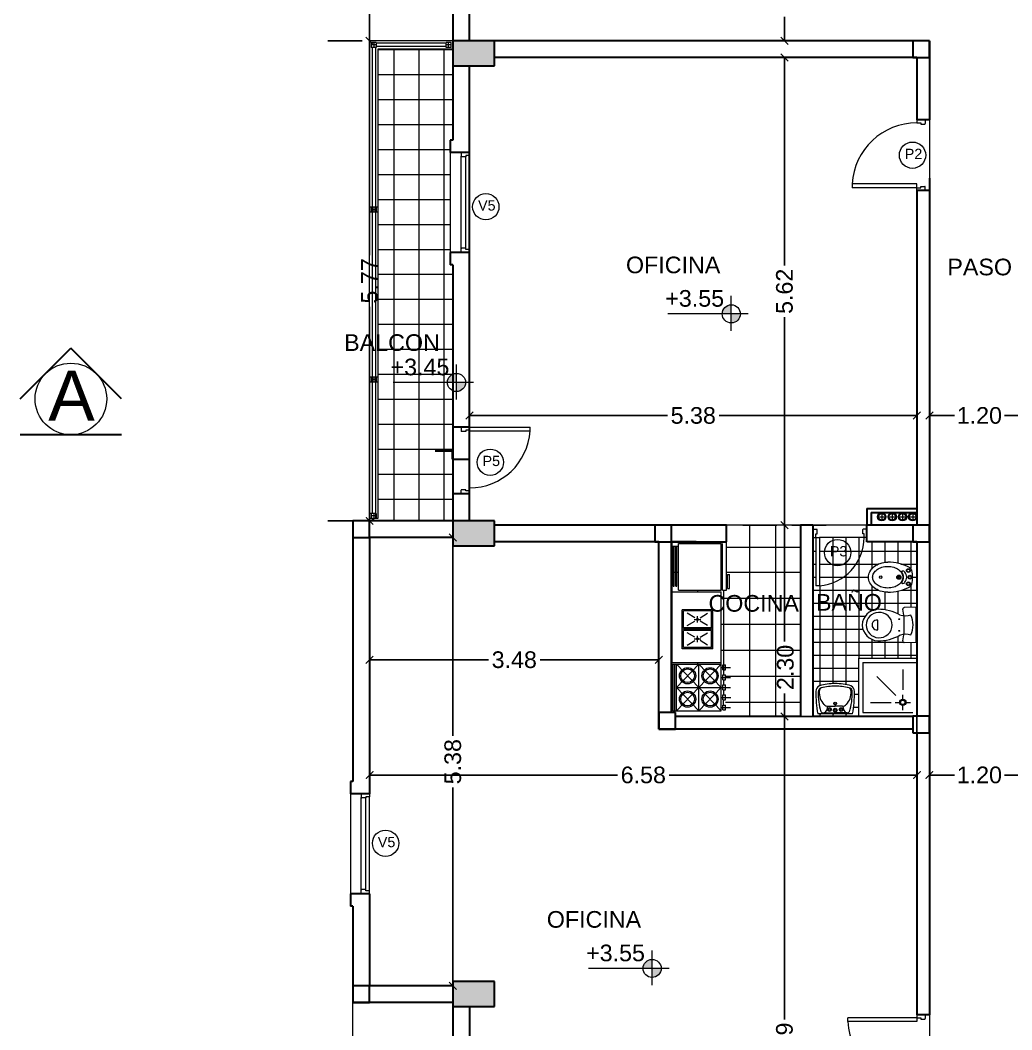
# Model space of a CAD drawing. Header units: millimetres. Extents: x 1578 to 2210, y 899 to 1032.
# Drawn here: x 2084.7 to 2096.61, y 991 to 1003.13 of the extents above; entities that cross this region are included whole.
import ezdxf

# ---------------------------------------------------------------- set-up
doc = ezdxf.new("R2010")
doc.units = ezdxf.units.MM
for name, color, linetype, lineweight in [('CARPINTERIA', 7, 'Continuous', 18), ('COTAS', 7, 'Continuous', 15), ('ESTRUCTURA', 3, 'Continuous', 30), ('MUROS', 1, 'Continuous', 30), ('PISOS', 9, 'Continuous', 9), ('SANITARIOS', 7, 'Continuous', 20), ('TRAMAS', 7, 'Continuous', 15), ('UMBRALES', 7, 'Continuous', 18)]:
    doc.layers.add(name, color=color, linetype=linetype, lineweight=lineweight)
doc.styles.add('STYLE1', font='ARIAL.TTF')
doc.dimstyles.get("Standard").update_dxf_attribs({"dimscale": 0, "dimtxt": 0.2, "dimasz": 0.09, "dimexe": 0.09, "dimexo": 0.5, "dimgap": 0.05, "dimtad": 0, "dimzin": 0, "dimdsep": 46, "dimtxsty": 'STYLE1', "dimblk1": 'ARCHTICK', "dimblk2": 'ARCHTICK', "dimsah": 1, "dimcen": 0, "dimadec": 0, "dimazin": 0, "dimtfac": 1, "dimtofl": 0, "dimtmove": 2, "dimatfit": 3, "dimldrblk": 'ARCHTICK', "dimfxl": 1, "dimtolj": 1, "dimtzin": 0, "dimarcsym": 0})

# ---------------------------------------------------------------- blocks, each defined once
blk = doc.blocks.new('_ARCHTICK')
at = {"color": 0, "linetype": 'ByBlock', "const_width": 0.15}
blk.add_lwpolyline([(-0.5, -0.5), (0.5, 0.5)], dxfattribs=at)
blk = doc.blocks.new('*D362')
at = {"layer": 'COTAS', "color": 0, "lineweight": -2}
for p, q in [((2088.9, 995.017), (2088.9, 993.972)), ((2095.475, 995.017), (2095.475, 993.972)), ((2088.9, 994.062), (2091.877, 994.062)), ((2095.475, 994.062), (2092.498, 994.062))]:
    blk.add_line(p, q, dxfattribs=at)
at = {"layer": 'DEFPOINTS', "color": 0}
for p in [(2088.9, 995.517), (2095.475, 995.517), (2095.475, 994.062)]:
    blk.add_point(p, dxfattribs=at)
at = {"layer": 'COTAS', "color": 0, "lineweight": -2, "xscale": 0.09, "yscale": 0.09, "zscale": 0.09, "rotation": 180}
blk.add_blockref('_ARCHTICK', (2088.9, 994.062), dxfattribs=at)
at = {"layer": 'COTAS', "color": 0, "lineweight": -2, "xscale": 0.09, "yscale": 0.09, "zscale": 0.09}
blk.add_blockref('_ARCHTICK', (2095.475, 994.062), dxfattribs=at)
at = {"layer": 'COTAS', "color": 0, "insert": (2092.188, 994.062), "char_height": 0.2, "attachment_point": 5, "style": 'STYLE1'}
blk.add_mtext('\\A1;6.58', dxfattribs=at)
blk = doc.blocks.new('*D376')
at = {"layer": 'COTAS', "color": 0, "lineweight": -2}
for p, q in [((2088.9, 995.314), (2088.9, 995.536)), ((2092.375, 995.314), (2092.375, 995.536)), ((2088.9, 995.446), (2090.328, 995.446)), ((2092.375, 995.446), (2090.948, 995.446))]:
    blk.add_line(p, q, dxfattribs=at)
at = {"layer": 'DEFPOINTS', "color": 0}
for p in [(2088.9, 995.446), (2088.9, 994.814), (2092.375, 994.814)]:
    blk.add_point(p, dxfattribs=at)
at = {"layer": 'COTAS', "color": 0, "lineweight": -2, "xscale": 0.09, "yscale": 0.09, "zscale": 0.09, "rotation": 180}
blk.add_blockref('_ARCHTICK', (2088.9, 995.446), dxfattribs=at)
at = {"layer": 'COTAS', "color": 0, "lineweight": -2, "xscale": 0.09, "yscale": 0.09, "zscale": 0.09}
blk.add_blockref('_ARCHTICK', (2092.375, 995.446), dxfattribs=at)
at = {"layer": 'COTAS', "color": 0, "insert": (2090.638, 995.446), "char_height": 0.2, "attachment_point": 5, "style": 'STYLE1'}
blk.add_mtext('\\A1;3.48', dxfattribs=at)
blk = doc.blocks.new('*D363')
at = {"layer": 'COTAS', "color": 0, "lineweight": -2}
for p, q in [((2089.4, 996.914), (2089.81, 996.914)), ((2089.9, 996.914), (2089.9, 994.532)), ((2089.9, 991.531), (2089.9, 993.912)), ((2089.4, 991.531), (2089.81, 991.531))]:
    blk.add_line(p, q, dxfattribs=at)
at = {"layer": 'DEFPOINTS', "color": 0}
for p in [(2089.9, 996.914), (2089.9, 996.914), (2089.9, 991.531)]:
    blk.add_point(p, dxfattribs=at)
at = {"layer": 'COTAS', "color": 0, "lineweight": -2, "xscale": 0.09, "yscale": 0.09, "zscale": 0.09}
for p, rotation in [((2089.9, 996.914), 90), ((2089.9, 991.531), 270)]:
    blk.add_blockref('_ARCHTICK', p, dxfattribs=dict(at, rotation=rotation))
at = {"layer": 'COTAS', "color": 0, "insert": (2089.9, 994.222), "char_height": 0.2, "attachment_point": 5, "rotation": 90, "style": 'STYLE1'}
blk.add_mtext('\\A1;5.38', dxfattribs=at)
blk = doc.blocks.new('*D377')
at = {"layer": 'COTAS', "color": 0, "lineweight": -2}
for p, q in [((2093.575, 994.764), (2093.794, 994.764)), ((2093.884, 994.764), (2093.884, 991.126)), ((2093.884, 986.871), (2093.884, 990.508)), ((2093.575, 986.871), (2093.794, 986.871))]:
    blk.add_line(p, q, dxfattribs=at)
at = {"layer": 'DEFPOINTS', "color": 0}
for p in [(2093.884, 994.764), (2094.075, 994.764), (2094.075, 986.871)]:
    blk.add_point(p, dxfattribs=at)
at = {"layer": 'COTAS', "color": 0, "lineweight": -2, "xscale": 0.09, "yscale": 0.09, "zscale": 0.09}
for p, rotation in [((2093.884, 994.764), 90), ((2093.884, 986.871), 270)]:
    blk.add_blockref('_ARCHTICK', p, dxfattribs=dict(at, rotation=rotation))
at = {"layer": 'COTAS', "color": 0, "insert": (2093.884, 990.817), "char_height": 0.2, "attachment_point": 5, "rotation": 90, "style": 'STYLE1'}
blk.add_mtext('\\A1;7.89', dxfattribs=at)
blk = doc.blocks.new('*D364')
at = {"layer": 'COTAS', "color": 0, "lineweight": -2}
for p, q in [((2093.884, 997.064), (2093.884, 995.665)), ((2094.384, 997.064), (2093.974, 997.064)), ((2093.884, 994.764), (2093.884, 995.043)), ((2094.384, 994.764), (2093.974, 994.764))]:
    blk.add_line(p, q, dxfattribs=at)
at = {"layer": 'DEFPOINTS', "color": 0}
for p in [(2093.884, 997.064), (2093.884, 997.064), (2093.884, 994.764)]:
    blk.add_point(p, dxfattribs=at)
at = {"layer": 'COTAS', "color": 0, "lineweight": -2, "xscale": 0.09, "yscale": 0.09, "zscale": 0.09}
for p, rotation in [((2093.884, 997.064), 90), ((2093.884, 994.764), 270)]:
    blk.add_blockref('_ARCHTICK', p, dxfattribs=dict(at, rotation=rotation))
at = {"layer": 'COTAS', "color": 0, "insert": (2093.895, 995.354), "char_height": 0.2, "attachment_point": 5, "rotation": 90, "style": 'STYLE1'}
blk.add_mtext('\\A1;2.30', dxfattribs=at)
blk = doc.blocks.new('*D378')
at = {"layer": 'COTAS', "color": 0, "lineweight": -2}
for p, q in [((2094.975, 1002.681), (2093.794, 1002.681)), ((2093.884, 1002.681), (2093.884, 1000.181)), ((2093.884, 997.064), (2093.884, 999.563)), ((2093.384, 997.064), (2093.794, 997.064))]:
    blk.add_line(p, q, dxfattribs=at)
at = {"layer": 'DEFPOINTS', "color": 0}
for p in [(2093.884, 1002.681), (2095.475, 1002.681), (2093.884, 997.064)]:
    blk.add_point(p, dxfattribs=at)
at = {"layer": 'COTAS', "color": 0, "lineweight": -2, "xscale": 0.09, "yscale": 0.09, "zscale": 0.09}
for p, rotation in [((2093.884, 1002.681), 90), ((2093.884, 997.064), 270)]:
    blk.add_blockref('_ARCHTICK', p, dxfattribs=dict(at, rotation=rotation))
at = {"layer": 'COTAS', "color": 0, "insert": (2093.884, 999.872), "char_height": 0.2, "attachment_point": 5, "rotation": 90, "style": 'STYLE1'}
blk.add_mtext('\\A1;5.62', dxfattribs=at)
blk = doc.blocks.new('*D380')
at = {"layer": 'COTAS', "color": 0, "lineweight": -2}
for p, q in [((2093.705, 1004.061), (2093.974, 1004.061)), ((2093.884, 1004.061), (2093.884, 1003.771)), ((2093.884, 1002.881), (2093.884, 1003.17)), ((2093.384, 1002.881), (2093.794, 1002.881))]:
    blk.add_line(p, q, dxfattribs=at)
at = {"layer": 'DEFPOINTS', "color": 0}
for p in [(2093.205, 1004.061), (2093.884, 1004.061), (2093.884, 1002.881)]:
    blk.add_point(p, dxfattribs=at)
at = {"layer": 'COTAS', "color": 0, "lineweight": -2, "xscale": 0.09, "yscale": 0.09, "zscale": 0.09}
for p, rotation in [((2093.884, 1004.061), 90), ((2093.884, 1002.881), 270)]:
    blk.add_blockref('_ARCHTICK', p, dxfattribs=dict(at, rotation=rotation))
at = {"layer": 'COTAS', "color": 0, "insert": (2093.884, 1003.471), "char_height": 0.2, "attachment_point": 5, "rotation": 90, "style": 'STYLE1'}
blk.add_mtext('\\A1;1.18', dxfattribs=at)
blk = doc.blocks.new('*D367')
at = {"layer": 'COTAS', "color": 0, "lineweight": -2}
for p, q in [((2090.1, 999.15), (2090.1, 998.29)), ((2095.475, 999.15), (2095.475, 998.29)), ((2090.1, 998.38), (2092.478, 998.38)), ((2095.475, 998.38), (2093.098, 998.38))]:
    blk.add_line(p, q, dxfattribs=at)
at = {"layer": 'DEFPOINTS', "color": 0}
for p in [(2090.1, 999.65), (2095.475, 999.65), (2095.475, 998.38)]:
    blk.add_point(p, dxfattribs=at)
at = {"layer": 'COTAS', "color": 0, "lineweight": -2, "xscale": 0.09, "yscale": 0.09, "zscale": 0.09, "rotation": 180}
blk.add_blockref('_ARCHTICK', (2090.1, 998.38), dxfattribs=at)
at = {"layer": 'COTAS', "color": 0, "lineweight": -2, "xscale": 0.09, "yscale": 0.09, "zscale": 0.09}
blk.add_blockref('_ARCHTICK', (2095.475, 998.38), dxfattribs=at)
at = {"layer": 'COTAS', "color": 0, "insert": (2092.788, 998.38), "char_height": 0.2, "attachment_point": 5, "style": 'STYLE1'}
blk.add_mtext('\\A1;5.38', dxfattribs=at)
blk = doc.blocks.new('*D385')
at = {"layer": 'COTAS', "color": 0, "lineweight": -2}
for p, q in [((2096.825, 997.714), (2096.825, 998.47)), ((2095.625, 998.38), (2095.925, 998.38)), ((2095.625, 997.88), (2095.625, 998.29)), ((2096.825, 998.38), (2096.525, 998.38))]:
    blk.add_line(p, q, dxfattribs=at)
at = {"layer": 'DEFPOINTS', "color": 0}
for p in [(2095.625, 998.38), (2096.825, 998.38), (2096.825, 997.214)]:
    blk.add_point(p, dxfattribs=at)
at = {"layer": 'COTAS', "color": 0, "lineweight": -2, "xscale": 0.09, "yscale": 0.09, "zscale": 0.09, "rotation": 180}
blk.add_blockref('_ARCHTICK', (2095.625, 998.38), dxfattribs=at)
at = {"layer": 'COTAS', "color": 0, "lineweight": -2, "xscale": 0.09, "yscale": 0.09, "zscale": 0.09}
blk.add_blockref('_ARCHTICK', (2096.825, 998.38), dxfattribs=at)
at = {"layer": 'COTAS', "color": 0, "insert": (2096.225, 998.38), "char_height": 0.2, "attachment_point": 5, "style": 'STYLE1'}
blk.add_mtext('\\A1;1.20', dxfattribs=at)
blk = doc.blocks.new('*D389')
at = {"layer": 'COTAS', "color": 0, "lineweight": -2}
for p, q in [((2095.625, 994.062), (2095.925, 994.062)), ((2096.825, 994.062), (2096.525, 994.062)), ((2095.625, 993.562), (2095.625, 993.972)), ((2096.825, 993.764), (2096.825, 993.972))]:
    blk.add_line(p, q, dxfattribs=at)
at = {"layer": 'DEFPOINTS', "color": 0}
for p in [(2096.825, 994.264), (2095.625, 994.062), (2096.825, 994.062)]:
    blk.add_point(p, dxfattribs=at)
at = {"layer": 'COTAS', "color": 0, "lineweight": -2, "xscale": 0.09, "yscale": 0.09, "zscale": 0.09, "rotation": 180}
blk.add_blockref('_ARCHTICK', (2095.625, 994.062), dxfattribs=at)
at = {"layer": 'COTAS', "color": 0, "lineweight": -2, "xscale": 0.09, "yscale": 0.09, "zscale": 0.09}
blk.add_blockref('_ARCHTICK', (2096.825, 994.062), dxfattribs=at)
at = {"layer": 'COTAS', "color": 0, "insert": (2096.225, 994.062), "char_height": 0.2, "attachment_point": 5, "style": 'STYLE1'}
blk.add_mtext('\\A1;1.20', dxfattribs=at)
blk = doc.blocks.new('*D397')
at = {"layer": 'COTAS', "color": 0, "lineweight": -2}
for p, q in [((2090.1, 1003.381), (2090.1, 1003.963)), ((2090.1, 1003.873), (2091.303, 1003.873)), ((2093.125, 1003.873), (2091.923, 1003.873)), ((2093.125, 1003.373), (2093.125, 1003.783))]:
    blk.add_line(p, q, dxfattribs=at)
at = {"layer": 'DEFPOINTS', "color": 0}
for p in [(2090.1, 1003.873), (2093.125, 1003.873), (2090.1, 1002.881)]:
    blk.add_point(p, dxfattribs=at)
at = {"layer": 'COTAS', "color": 0, "lineweight": -2, "xscale": 0.09, "yscale": 0.09, "zscale": 0.09, "rotation": 180}
blk.add_blockref('_ARCHTICK', (2090.1, 1003.873), dxfattribs=at)
at = {"layer": 'COTAS', "color": 0, "lineweight": -2, "xscale": 0.09, "yscale": 0.09, "zscale": 0.09}
blk.add_blockref('_ARCHTICK', (2093.125, 1003.873), dxfattribs=at)
at = {"layer": 'COTAS', "color": 0, "insert": (2091.613, 1003.873), "char_height": 0.2, "attachment_point": 5, "style": 'STYLE1'}
blk.add_mtext('\\A1;3.03', dxfattribs=at)
blk = doc.blocks.new('*D400')
at = {"layer": 'COTAS', "color": 0, "lineweight": -2}
for p, q in [((2089.4, 1006.831), (2088.81, 1006.831)), ((2088.9, 1006.831), (2088.9, 1005.166)), ((2088.9, 1002.881), (2088.9, 1004.545)), ((2088.45, 1002.881), (2088.81, 1002.881))]:
    blk.add_line(p, q, dxfattribs=at)
at = {"layer": 'DEFPOINTS', "color": 0}
for p in [(2088.9, 1006.831), (2089.9, 1006.831), (2088.95, 1002.881)]:
    blk.add_point(p, dxfattribs=at)
at = {"layer": 'COTAS', "color": 0, "lineweight": -2, "xscale": 0.09, "yscale": 0.09, "zscale": 0.09}
for p, rotation in [((2088.9, 1006.831), 90), ((2088.9, 1002.881), 270)]:
    blk.add_blockref('_ARCHTICK', p, dxfattribs=dict(at, rotation=rotation))
at = {"layer": 'COTAS', "color": 0, "insert": (2088.9, 1004.856), "char_height": 0.2, "attachment_point": 5, "rotation": 90, "style": 'STYLE1'}
blk.add_mtext('\\A1;3.95', dxfattribs=at)
blk = doc.blocks.new('*D401')
at = {"layer": 'COTAS', "color": 0, "lineweight": -2}
for p, q in [((2088.4, 1002.881), (2088.81, 1002.881)), ((2088.9, 1002.881), (2088.9, 1000.307)), ((2088.9, 997.114), (2088.9, 999.687)), ((2088.4, 997.114), (2088.81, 997.114))]:
    blk.add_line(p, q, dxfattribs=at)
at = {"layer": 'DEFPOINTS', "color": 0}
for p in [(2088.9, 1002.881), (2088.9, 997.114), (2088.9, 997.114)]:
    blk.add_point(p, dxfattribs=at)
at = {"layer": 'COTAS', "color": 0, "lineweight": -2, "xscale": 0.09, "yscale": 0.09, "zscale": 0.09}
for p, rotation in [((2088.9, 1002.881), 90), ((2088.9, 997.114), 270)]:
    blk.add_blockref('_ARCHTICK', p, dxfattribs=dict(at, rotation=rotation))
at = {"layer": 'COTAS', "color": 0, "insert": (2088.9, 999.997), "char_height": 0.2, "attachment_point": 5, "rotation": 90, "style": 'STYLE1'}
blk.add_mtext('\\A1;5.77', dxfattribs=at)

msp = doc.modelspace()

# ---------------------------------------------------------------- hatches: boundary and pattern name
at = {"layer": 'COTAS', "ltscale": 0.1}
h = msp.add_hatch(color=256, dxfattribs=at)
h.paths.add_polyline_path([(2093.245, 999.601), (2093.353, 999.601, -0.414214), (2093.245, 999.492)])
h.paths.add_polyline_path([(2093.245, 999.709), (2093.245, 999.601), (2093.136, 999.601, -0.414214)])
h = msp.add_hatch(color=256, dxfattribs=at)
h.paths.add_polyline_path([(2089.944, 998.777), (2090.053, 998.777, -0.414214), (2089.944, 998.668)])
h.paths.add_polyline_path([(2089.944, 998.886), (2089.944, 998.777), (2089.836, 998.777, -0.414214)])
h = msp.add_hatch(color=256, dxfattribs=at)
h.paths.add_polyline_path([(2092.294, 991.739), (2092.402, 991.739, -0.414214), (2092.294, 991.631)])
h.paths.add_polyline_path([(2092.294, 991.848), (2092.294, 991.739), (2092.185, 991.739, -0.414214)])
at = {"layer": 'PISOS', "ltscale": 0.05}
h = msp.add_hatch(color=256, dxfattribs=at)
h.paths.add_polyline_path([(2103.65, 986.671), (2103.95, 986.671), (2103.95, 987.171), (2103.65, 987.171)])
h.paths.add_polyline_path([(2096.775, 986.671), (2097.075, 986.671), (2097.075, 987.171), (2097.025, 987.171), (2096.775, 987.171)])
h.paths.add_polyline_path([(2092.73, 986.971), (2092.73, 986.671), (2093.23, 986.671), (2093.23, 986.971)])
h.paths.add_polyline_path([(2090.425, 987.071, 1), (2090.175, 987.071, 1)])
h.paths.add_polyline_path([(2089.9, 989.501), (2090.2, 989.501), (2090.2, 990.001), (2089.9, 990.001)])
h.paths.add_polyline_path([(2090.4, 991.281), (2090.4, 991.581), (2089.9, 991.581), (2089.9, 991.281)])
h.paths.add_polyline_path([(2089.9, 997.114), (2089.9, 996.814), (2090.4, 996.814), (2090.4, 997.114)])
h.paths.add_polyline_path([(2097.075, 994.764), (2096.775, 994.764), (2096.775, 994.264), (2097.075, 994.264)])
h.paths.add_polyline_path([(2096.775, 997.214), (2096.775, 996.714), (2097.075, 996.714), (2097.075, 997.214)])
h.paths.add_polyline_path([(2096.775, 991.181), (2097.075, 991.181), (2097.075, 991.681), (2096.775, 991.681)])
h.paths.add_polyline_path([(2103.65, 996.714), (2103.95, 996.714), (2103.95, 997.214), (2103.65, 997.214)])
h.paths.add_polyline_path([(2103.65, 1002.381), (2103.95, 1002.381), (2103.95, 1002.881), (2103.65, 1002.881)])
h.paths.add_polyline_path([(2103.65, 1006.331), (2103.95, 1006.331), (2103.95, 1006.831), (2103.65, 1006.831)])
h.paths.add_polyline_path([(2096.775, 1006.331), (2097.075, 1006.331), (2097.075, 1006.831), (2096.775, 1006.831)])
h.paths.add_polyline_path([(2090.4, 1006.831), (2089.9, 1006.831), (2089.9, 1006.531), (2090.4, 1006.531)])
msp.add_hatch(color=256, dxfattribs=at).paths.add_polyline_path([(2089.9, 1002.881), (2089.9, 1002.581), (2090.4, 1002.581), (2090.4, 1002.881)])

# ---------------------------------------------------------------- linework, layer by layer
at = {"layer": 'CARPINTERIA'}
for p, q in [((2095.475, 1001.931), (2095.475, 1001.896)), ((2095.475, 1001.931), (2095.575, 1001.931)), ((2095.575, 1001.931), (2095.575, 1001.886)), ((2095.475, 1001.896), (2095.52, 1001.896)), ((2095.52, 1001.896), (2095.52, 1001.881)), ((2095.52, 1001.881), (2095.57, 1001.881)), ((2090, 1001.539), (2090, 1001.494)), ((2090.1, 1001.539), (2090, 1001.539)), ((2090, 1000.384), (2090, 1001.494)), ((2090.055, 1001.489), (2090.005, 1001.489)), ((2090.1, 1001.504), (2090.055, 1001.504)), ((2090.055, 1001.504), (2090.055, 1001.489)), ((2090.055, 1000.389), (2090.055, 1001.489)), ((2090.1, 1001.539), (2090.1, 1001.504)), ((2090.1, 1000.374), (2090.1, 1001.504)), ((2095.475, 1001.161), (2094.697, 1001.161)), ((2094.697, 1001.161), (2094.697, 1001.116)), ((2095.475, 1001.116), (2094.697, 1001.116)), ((2095.475, 1001.116), (2095.475, 1001.161)), ((2095.475, 1001.116), (2095.52, 1001.116)), ((2095.475, 1001.081), (2095.475, 1001.116)), ((2095.475, 1001.081), (2095.575, 1001.081)), ((2095.52, 1001.131), (2095.57, 1001.131)), ((2095.52, 1001.116), (2095.52, 1001.131)), ((2095.575, 1001.081), (2095.575, 1001.126)), ((2090, 1000.339), (2090, 1000.384)), ((2090.1, 1000.339), (2090, 1000.339)), ((2090.055, 1000.389), (2090.005, 1000.389)), ((2090.055, 1000.374), (2090.055, 1000.389)), ((2090.1, 1000.374), (2090.055, 1000.374)), ((2090.1, 1000.339), (2090.1, 1000.374)), ((2090, 998.239), (2090, 998.194)), ((2090.1, 998.239), (2090, 998.239)), ((2090.055, 998.189), (2090.005, 998.189)), ((2090.1, 998.204), (2090.055, 998.204)), ((2090.055, 998.204), (2090.055, 998.189)), ((2090.1, 998.241), (2090.829, 998.241)), ((2090.1, 998.239), (2090.1, 998.204)), ((2090.1, 998.239), (2090.1, 998.204)), ((2090.1, 998.196), (2090.829, 998.196)), ((2090.829, 998.196), (2090.829, 998.241)), ((2090, 997.439), (2090, 997.484)), ((2090.1, 997.439), (2090, 997.439)), ((2090.055, 997.489), (2090.005, 997.489)), ((2090.055, 997.474), (2090.055, 997.489)), ((2090.1, 997.474), (2090.055, 997.474)), ((2090.1, 997.474), (2090.1, 997.519)), ((2090.1, 997.439), (2090.1, 997.474)), ((2094.225, 997.014), (2094.27, 997.014)), ((2094.225, 996.914), (2094.225, 997.014)), ((2094.26, 996.959), (2094.275, 996.959)), ((2094.26, 996.914), (2094.26, 996.959)), ((2094.275, 996.959), (2094.275, 997.009)), ((2094.825, 996.959), (2094.825, 997.009)), ((2094.84, 996.959), (2094.825, 996.959)), ((2094.875, 997.014), (2094.83, 997.014)), ((2094.84, 996.914), (2094.84, 996.959)), ((2094.875, 996.914), (2094.875, 997.014)), ((2094.225, 996.914), (2094.26, 996.914)), ((2094.26, 996.914), (2094.26, 996.335)), ((2094.26, 996.914), (2094.305, 996.914)), ((2094.305, 996.914), (2094.305, 996.335)), ((2094.875, 996.914), (2094.84, 996.914)), ((2094.305, 996.335), (2094.26, 996.335)), ((2088.8, 993.836), (2088.8, 993.791)), ((2088.9, 993.836), (2088.8, 993.836)), ((2088.8, 992.681), (2088.8, 993.791)), ((2088.855, 993.786), (2088.805, 993.786)), ((2088.9, 993.801), (2088.855, 993.801)), ((2088.855, 993.801), (2088.855, 993.786)), ((2088.855, 992.686), (2088.855, 993.786)), ((2088.9, 993.836), (2088.9, 993.801)), ((2088.9, 992.671), (2088.9, 993.801)), ((2088.8, 992.636), (2088.8, 992.681)), ((2088.9, 992.636), (2088.8, 992.636)), ((2088.855, 992.686), (2088.805, 992.686)), ((2088.855, 992.671), (2088.855, 992.686)), ((2088.9, 992.671), (2088.855, 992.671)), ((2088.9, 992.636), (2088.9, 992.671)), ((2095.475, 991.146), (2094.647, 991.146)), ((2094.647, 991.101), (2094.647, 991.146)), ((2095.475, 991.181), (2095.475, 991.146)), ((2095.475, 991.181), (2095.575, 991.181)), ((2095.475, 991.146), (2095.52, 991.146)), ((2095.475, 991.146), (2095.475, 991.101)), ((2095.52, 991.146), (2095.52, 991.131)), ((2095.52, 991.131), (2095.57, 991.131)), ((2095.575, 991.181), (2095.575, 991.136)), ((2095.475, 991.101), (2094.647, 991.101))]:
    msp.add_line(p, q, dxfattribs=at)
for centre, radius, start, end in [((2095.475, 1001.116), 0.78, 90, 176.6926), ((2095.57, 1001.886), 0.005, 270, 0), ((2090.005, 1001.494), 0.005, 180, 270), ((2095.57, 1001.126), 0.005, 0, 90), ((2090.005, 1000.384), 0.005, 90, 180), ((2090.005, 998.194), 0.005, 180, 270), ((2090.1, 998.241), 0.73, 270, 356.4658), ((2090.005, 997.484), 0.005, 90, 180), ((2094.27, 997.009), 0.005, 0, 90), ((2094.83, 997.009), 0.005, 90, 180), ((2094.26, 996.914), 0.58, 274.4498, 0), ((2088.805, 993.791), 0.005, 180, 270), ((2088.805, 992.681), 0.005, 90, 180), ((2095.57, 991.136), 0.005, 270, 0), ((2095.475, 991.146), 0.83, 183.1079, 270)]:
    msp.add_arc(centre, radius, start, end, dxfattribs=at)
at = {"layer": 'COTAS', "ltscale": 0.1}
for p, q in [((2093.245, 999.397), (2093.245, 999.816)), ((2093.448, 999.601), (2092.482, 999.601)), ((2089.944, 998.573), (2089.944, 998.993)), ((2090.148, 998.777), (2089.182, 998.777)), ((2095.053, 997.214), (2095.053, 997.114)), ((2095.178, 997.214), (2095.178, 997.114)), ((2095.303, 997.214), (2095.303, 997.114)), ((2095.424, 997.214), (2095.424, 997.114)), ((2095.003, 997.164), (2095.103, 997.164)), ((2095.128, 997.164), (2095.228, 997.164)), ((2095.253, 997.164), (2095.353, 997.164)), ((2095.374, 997.164), (2095.474, 997.164)), ((2092.294, 991.536), (2092.294, 991.955)), ((2092.497, 991.739), (2091.531, 991.739))]:
    msp.add_line(p, q, dxfattribs=at)
at = {"layer": 'COTAS'}
for centre in [(2095.422, 1001.507), (2090.296, 1000.888), (2090.35, 997.819), (2094.522, 996.734), (2089.092, 993.242)]:
    msp.add_circle(centre, 0.158, dxfattribs=at)
at = {"layer": 'COTAS', "ltscale": 0.1}
for centre, radius in [((2093.245, 999.601), 0.109), ((2085.312, 998.579), 0.43), ((2089.944, 998.777), 0.109), ((2092.294, 991.739), 0.109)]:
    msp.add_circle(centre, radius, dxfattribs=at)
at = {"layer": 'ESTRUCTURA', "ltscale": 0.05}
for p, q in [((2089.9, 1002.881), (2089.9, 1002.581)), ((2090.4, 1002.881), (2089.9, 1002.881)), ((2090.4, 1002.581), (2090.4, 1002.881)), ((2095.425, 1002.881), (2095.425, 1002.681)), ((2095.625, 1002.881), (2095.425, 1002.881)), ((2095.625, 1002.681), (2095.625, 1002.881)), ((2095.425, 1002.681), (2095.625, 1002.681)), ((2089.9, 1002.581), (2090.4, 1002.581)), ((2088.7, 997.114), (2088.7, 996.914)), ((2088.9, 997.114), (2088.7, 997.114)), ((2088.9, 996.914), (2088.9, 997.114)), ((2089.9, 997.114), (2089.9, 996.814)), ((2090.4, 997.114), (2089.9, 997.114)), ((2090.4, 996.814), (2090.4, 997.114)), ((2092.325, 997.064), (2092.325, 996.864)), ((2092.525, 997.064), (2092.325, 997.064)), ((2092.525, 996.864), (2092.525, 997.064)), ((2095.425, 997.064), (2095.425, 996.864)), ((2095.625, 997.064), (2095.425, 997.064)), ((2095.625, 996.864), (2095.625, 997.064)), ((2088.7, 996.914), (2088.9, 996.914)), ((2092.325, 996.864), (2092.525, 996.864)), ((2095.425, 996.864), (2095.625, 996.864)), ((2089.9, 996.814), (2090.4, 996.814)), ((2092.375, 994.814), (2092.375, 994.614)), ((2092.575, 994.814), (2092.375, 994.814)), ((2092.575, 994.614), (2092.575, 994.814)), ((2095.425, 994.77), (2095.425, 994.57)), ((2095.625, 994.77), (2095.425, 994.77)), ((2095.625, 994.57), (2095.625, 994.77)), ((2092.375, 994.614), (2092.575, 994.614)), ((2095.425, 994.57), (2095.625, 994.57)), ((2088.7, 991.531), (2088.7, 991.331)), ((2088.9, 991.531), (2088.7, 991.531)), ((2088.9, 991.331), (2088.9, 991.531)), ((2089.9, 991.581), (2089.9, 991.281)), ((2090.4, 991.581), (2089.9, 991.581)), ((2090.4, 991.281), (2090.4, 991.581)), ((2088.7, 991.331), (2088.9, 991.331)), ((2089.9, 991.281), (2090.4, 991.281))]:
    msp.add_line(p, q, dxfattribs=at)
at = {"layer": 'MUROS'}
for p, q in [((2089.9, 1005.231), (2089.9, 1001.689)), ((2090.1, 1002.881), (2090.1, 1005.231)), ((2095.625, 1002.881), (2090.4, 1002.881)), ((2095.625, 1002.881), (2095.625, 1001.931)), ((2095.475, 1002.681), (2090.4, 1002.681)), ((2095.475, 1002.681), (2095.475, 1001.931)), ((2090.1, 997.114), (2090.1, 1002.581)), ((2095.625, 1001.931), (2095.475, 1001.931)), ((2089.9, 1001.689), (2089.87, 1001.689)), ((2089.87, 1001.689), (2089.87, 1001.539)), ((2090.1, 1001.539), (2089.87, 1001.539)), ((2095.625, 1001.231), (2095.625, 991.181)), ((2095.475, 1001.081), (2095.475, 997.064)), ((2095.625, 1001.081), (2095.475, 1001.081)), ((2090.1, 1000.339), (2089.87, 1000.339)), ((2089.87, 1000.339), (2089.87, 1000.189)), ((2089.9, 1000.189), (2089.87, 1000.189)), ((2089.9, 1000.189), (2089.9, 997.114)), ((2090.1, 998.239), (2089.9, 998.239)), ((2089.689, 997.957), (2089.894, 997.957)), ((2089.894, 997.957), (2089.894, 997.857)), ((2089.894, 997.857), (2090.099, 997.857)), ((2090.1, 997.439), (2089.9, 997.439)), ((2094.875, 997.264), (2094.875, 997.064)), ((2094.875, 997.264), (2095.475, 997.264)), ((2094.925, 997.214), (2095.475, 997.214)), ((2094.925, 997.214), (2094.925, 997.064)), ((2095.475, 997.214), (2095.475, 997.064)), ((2088.7, 997.114), (2088.7, 993.986)), ((2089.9, 997.114), (2088.7, 997.114)), ((2093.186, 997.064), (2090.4, 997.064)), ((2093.186, 996.864), (2093.186, 997.064)), ((2094.075, 997.064), (2094.075, 994.764)), ((2094.225, 997.064), (2094.075, 997.064)), ((2094.225, 997.064), (2094.225, 994.764)), ((2095.475, 997.064), (2094.875, 997.064)), ((2094.875, 996.864), (2094.875, 997.064)), ((2095.475, 997.064), (2094.925, 997.064)), ((2095.475, 997.064), (2095.025, 997.064)), ((2088.9, 996.914), (2088.9, 993.836)), ((2089.9, 996.914), (2088.9, 996.914)), ((2092.375, 996.864), (2090.4, 996.864)), ((2092.375, 994.614), (2092.375, 996.864)), ((2092.825, 996.864), (2092.525, 996.864)), ((2092.525, 996.864), (2092.525, 994.814)), ((2092.525, 994.814), (2092.525, 996.864)), ((2092.525, 996.864), (2093.186, 996.864)), ((2095.475, 996.864), (2094.875, 996.864)), ((2095.475, 996.864), (2095.475, 994.77)), ((2095.475, 996.814), (2095.475, 995.414)), ((2095.475, 995.414), (2095.475, 994.814)), ((2094.075, 994.764), (2092.575, 994.764)), ((2095.175, 994.764), (2094.225, 994.764)), ((2095.425, 994.764), (2094.225, 994.764)), ((2095.425, 994.614), (2092.375, 994.614)), ((2095.475, 994.57), (2095.475, 991.181)), ((2088.7, 993.986), (2088.67, 993.986)), ((2088.67, 993.986), (2088.67, 993.836)), ((2088.9, 993.836), (2088.67, 993.836)), ((2088.9, 992.636), (2088.67, 992.636)), ((2088.67, 992.636), (2088.67, 992.486)), ((2088.9, 992.636), (2088.9, 991.531)), ((2088.7, 992.486), (2088.67, 992.486)), ((2088.7, 992.486), (2088.7, 991.331)), ((2089.9, 991.531), (2088.9, 991.531)), ((2089.9, 991.331), (2088.7, 991.331)), ((2089.9, 991.281), (2089.9, 990.001)), ((2090.1, 991.281), (2090.1, 990.001)), ((2095.475, 991.331), (2095.475, 991.181)), ((2095.625, 991.181), (2095.475, 991.181))]:
    msp.add_line(p, q, dxfattribs=at)
at = {"layer": 'MUROS', "color": 0, "ltscale": 0.15}
for p, q in [((2084.703, 998.579), (2085.312, 999.188)), ((2085.92, 998.579), (2085.312, 999.188)), ((2085.92, 998.149), (2084.703, 998.149))]:
    msp.add_line(p, q, dxfattribs=at)
at = {"layer": 'PISOS', "ltscale": 0.05}
for p, q in [((2089.9, 1002.772), (2089, 1002.772)), ((2089.195, 997.114), (2089.195, 1002.781)), ((2089.495, 997.114), (2089.495, 1002.781)), ((2089.795, 997.114), (2089.795, 1002.781)), ((2089.9, 1002.472), (2089, 1002.472)), ((2089.9, 1002.172), (2089, 1002.172)), ((2089.9, 1001.872), (2089, 1001.872)), ((2089.87, 1001.572), (2089, 1001.572)), ((2089.87, 1001.272), (2089, 1001.272)), ((2089.87, 1000.972), (2089, 1000.972)), ((2089.87, 1000.672), (2089, 1000.672)), ((2089.87, 1000.372), (2089, 1000.372)), ((2089.9, 1000.072), (2089, 1000.072)), ((2089.9, 999.772), (2089, 999.772)), ((2089.9, 999.472), (2089, 999.472)), ((2089.9, 999.172), (2089, 999.172)), ((2089.9, 998.872), (2089, 998.872)), ((2089.9, 998.572), (2089, 998.572)), ((2089.9, 998.272), (2089, 998.272)), ((2089.9, 997.972), (2089, 997.972)), ((2089.9, 997.672), (2089, 997.672)), ((2089.9, 997.372), (2089, 997.372)), ((2094.075, 997.064), (2093.186, 997.064)), ((2093.463, 997.064), (2093.463, 994.764)), ((2093.775, 997.064), (2093.775, 994.764)), ((2094.463, 996.914), (2094.463, 995.16)), ((2094.619, 996.914), (2094.619, 995.15)), ((2094.776, 996.914), (2094.776, 995.464)), ((2094.932, 996.864), (2094.932, 996.536)), ((2095.088, 996.864), (2095.088, 996.615)), ((2095.244, 996.864), (2095.244, 996.605)), ((2095.401, 996.864), (2095.401, 996.541)), ((2092.611, 996.808), (2092.525, 996.808)), ((2094.075, 996.795), (2093.186, 996.795)), ((2094.225, 996.752), (2094.26, 996.752)), ((2094.305, 996.752), (2095.475, 996.752)), ((2094.225, 996.595), (2094.26, 996.595)), ((2094.305, 996.595), (2095.013, 996.595)), ((2095.042, 996.606), (2095.042, 996.606)), ((2095.283, 996.595), (2095.475, 996.595)), ((2092.545, 996.495), (2092.525, 996.495)), ((2092.577, 996.495), (2092.56, 996.495)), ((2092.611, 996.495), (2092.591, 996.495)), ((2094.075, 996.495), (2093.186, 996.495)), ((2094.225, 996.439), (2094.26, 996.439)), ((2094.305, 996.439), (2094.894, 996.439)), ((2094.307, 996.336), (2094.307, 995.135)), ((2094.932, 996.339), (2094.932, 996.034)), ((2095.401, 996.334), (2095.401, 996.076)), ((2095.423, 996.439), (2095.475, 996.439)), ((2092.838, 996.284), (2092.838, 996.264)), ((2093.15, 996.284), (2093.15, 995.334)), ((2094.225, 996.283), (2095.007, 996.283)), ((2095.042, 996.27), (2095.042, 996.27)), ((2095.088, 996.26), (2095.088, 996.047)), ((2095.244, 996.27), (2095.244, 995.999)), ((2095.244, 996.233), (2095.244, 995.999)), ((2095.293, 996.283), (2095.475, 996.283)), ((2095.401, 996.244), (2095.401, 996.076)), ((2094.075, 996.183), (2093.125, 996.183)), ((2094.225, 996.127), (2095.475, 996.127)), ((2094.225, 995.97), (2094.855, 995.97)), ((2095.466, 995.97), (2095.475, 995.97)), ((2094.075, 995.87), (2093.125, 995.87)), ((2094.225, 995.814), (2094.826, 995.814)), ((2095.244, 995.727), (2095.244, 995.464)), ((2095.466, 995.814), (2095.475, 995.814)), ((2094.225, 995.658), (2095.312, 995.658)), ((2094.932, 995.692), (2094.932, 995.464)), ((2095.088, 995.679), (2095.088, 995.464)), ((2095.401, 995.652), (2095.401, 995.464)), ((2095.466, 995.658), (2095.475, 995.658)), ((2094.075, 995.558), (2093.125, 995.558)), ((2094.225, 995.502), (2095.475, 995.502)), ((2092.838, 995.414), (2092.838, 995.394)), ((2093.15, 995.324), (2093.15, 995.264)), ((2094.075, 995.245), (2093.175, 995.245)), ((2094.225, 995.345), (2094.775, 995.345)), ((2093.15, 995.204), (2093.15, 995.144)), ((2094.225, 995.189), (2094.775, 995.189)), ((2093.15, 995.084), (2093.15, 995.024)), ((2094.725, 995.033), (2094.775, 995.033)), ((2093.149, 994.964), (2093.149, 994.903)), ((2094.075, 994.933), (2093.175, 994.933)), ((2094.715, 994.877), (2094.775, 994.877)), ((2094.307, 994.797), (2094.307, 994.764)), ((2094.312, 994.797), (2094.312, 994.788)), ((2094.463, 994.797), (2094.463, 994.764)), ((2094.468, 994.797), (2094.468, 994.788)), ((2094.619, 994.797), (2094.619, 994.764)), ((2094.624, 994.797), (2094.624, 994.788))]:
    msp.add_line(p, q, dxfattribs=at)
at = {"layer": 'SANITARIOS'}
for p, q in [((2088.98, 1002.861), (2088.92, 1002.861)), ((2088.92, 1002.861), (2088.92, 1002.801)), ((2088.98, 1002.831), (2088.92, 1002.831)), ((2088.98, 1002.801), (2088.92, 1002.801)), ((2088.93, 1002.801), (2088.93, 997.204)), ((2088.95, 1002.861), (2088.95, 1002.801)), ((2088.97, 1002.801), (2088.97, 997.144)), ((2088.98, 1002.861), (2088.98, 1002.801)), ((2089.82, 1002.851), (2088.98, 1002.851)), ((2089.82, 1002.811), (2088.98, 1002.811)), ((2089.88, 1002.861), (2089.82, 1002.861)), ((2089.82, 1002.801), (2089.82, 1002.861)), ((2089.88, 1002.831), (2089.82, 1002.831)), ((2089.88, 1002.801), (2089.82, 1002.801)), ((2089.85, 1002.801), (2089.85, 1002.861)), ((2089.88, 1002.801), (2089.88, 1002.861)), ((2089, 1000.881), (2088.9, 1000.881)), ((2089, 1000.821), (2088.9, 1000.821)), ((2088.98, 1000.881), (2088.92, 1000.881)), ((2088.92, 1000.881), (2088.92, 1000.821)), ((2088.92, 1000.881), (2088.92, 1000.821)), ((2088.98, 1000.851), (2088.92, 1000.851)), ((2088.98, 1000.851), (2088.92, 1000.851)), ((2088.98, 1000.821), (2088.92, 1000.821)), ((2088.95, 1000.881), (2088.95, 1000.821)), ((2088.95, 1000.881), (2088.95, 1000.821)), ((2088.98, 1000.881), (2088.98, 1000.821)), ((2088.98, 1000.881), (2088.98, 1000.821)), ((2089, 998.842), (2088.9, 998.842)), ((2089, 998.782), (2088.9, 998.782)), ((2088.98, 998.842), (2088.92, 998.842)), ((2088.92, 998.842), (2088.92, 998.782)), ((2088.92, 998.842), (2088.92, 998.782)), ((2088.98, 998.812), (2088.92, 998.812)), ((2088.98, 998.812), (2088.92, 998.812)), ((2088.98, 998.782), (2088.92, 998.782)), ((2088.95, 998.842), (2088.95, 998.782)), ((2088.95, 998.842), (2088.95, 998.782)), ((2088.98, 998.842), (2088.98, 998.782)), ((2088.98, 998.842), (2088.98, 998.782)), ((2088.98, 997.204), (2088.9, 997.204)), ((2088.92, 997.204), (2088.92, 997.144)), ((2088.95, 997.204), (2088.95, 997.144)), ((2088.98, 997.204), (2088.98, 997.144)), ((2089, 997.144), (2088.9, 997.144)), ((2088.98, 997.174), (2088.92, 997.174)), ((2088.93, 997.144), (2088.93, 997.114)), ((2088.95, 997.114), (2088.95, 997.144)), ((2092.611, 996.284), (2092.611, 996.844)), ((2092.611, 996.844), (2093.125, 996.844)), ((2093.125, 996.284), (2093.125, 996.844)), ((2093.14, 996.284), (2093.14, 996.844)), ((2093.186, 996.284), (2093.186, 996.864)), ((2092.545, 996.331), (2092.545, 996.798)), ((2092.545, 996.798), (2092.56, 996.798)), ((2092.56, 996.331), (2092.56, 996.798)), ((2092.577, 996.331), (2092.577, 996.798)), ((2092.577, 996.798), (2092.591, 996.798)), ((2092.591, 996.331), (2092.591, 996.798)), ((2093.199, 996.472), (2093.225, 996.472)), ((2093.199, 996.301), (2093.199, 996.472)), ((2093.225, 996.301), (2093.225, 996.472)), ((2095.258, 996.42), (2095.258, 996.457)), ((2092.545, 996.331), (2092.56, 996.331)), ((2092.577, 996.331), (2092.591, 996.331)), ((2092.525, 996.264), (2093.125, 996.264)), ((2092.611, 996.284), (2093.125, 996.284)), ((2093.125, 996.301), (2093.14, 996.301)), ((2093.125, 995.364), (2093.125, 996.264)), ((2093.14, 996.284), (2093.186, 996.284)), ((2093.199, 996.301), (2093.225, 996.301)), ((2092.655, 995.579), (2092.655, 996.048)), ((2093.023, 995.579), (2093.023, 996.048)), ((2095.466, 996.078), (2095.323, 996.074)), ((2095.466, 995.65), (2095.466, 996.078)), ((2095.004, 995.805), (2095.004, 995.922)), ((2095.466, 995.65), (2095.323, 995.654)), ((2092.525, 995.414), (2093.125, 995.414)), ((2092.545, 994.834), (2092.545, 995.394)), ((2092.545, 995.394), (2093.125, 995.394)), ((2092.565, 994.834), (2092.565, 995.394)), ((2092.585, 994.834), (2092.585, 995.394)), ((2093.125, 994.834), (2093.125, 995.394)), ((2093.145, 995.324), (2093.145, 995.384)), ((2093.145, 995.384), (2093.175, 995.384)), ((2093.175, 995.324), (2093.175, 995.384)), ((2094.775, 995.464), (2095.475, 995.464)), ((2094.825, 995.414), (2095.475, 995.414)), ((2093.145, 995.324), (2093.175, 995.324)), ((2093.145, 995.204), (2093.145, 995.264)), ((2093.145, 995.264), (2093.175, 995.264)), ((2093.175, 995.204), (2093.175, 995.264)), ((2093.145, 995.204), (2093.175, 995.204)), ((2093.145, 995.144), (2093.175, 995.144)), ((2093.145, 995.084), (2093.145, 995.144)), ((2093.175, 995.084), (2093.175, 995.144)), ((2093.145, 995.084), (2093.175, 995.084)), ((2093.145, 995.024), (2093.175, 995.024)), ((2093.145, 994.964), (2093.145, 995.024)), ((2093.175, 994.964), (2093.175, 995.024)), ((2093.145, 994.964), (2093.175, 994.964)), ((2093.145, 994.843), (2093.145, 994.903)), ((2093.145, 994.903), (2093.175, 994.903)), ((2093.175, 994.843), (2093.175, 994.903)), ((2094.405, 994.888), (2094.493, 994.888)), ((2094.581, 994.888), (2094.493, 994.888)), ((2092.545, 994.834), (2093.125, 994.834)), ((2093.145, 994.843), (2093.175, 994.843)), ((2094.703, 994.797), (2094.283, 994.797)), ((2094.348, 994.809), (2094.493, 994.809)), ((2094.638, 994.809), (2094.493, 994.809))]:
    msp.add_line(p, q, dxfattribs=at)
at = {"layer": 'SANITARIOS', "ltscale": 0.1}
for p, q in [((2093.023, 996.048), (2092.655, 996.048)), ((2093.023, 995.579), (2092.655, 995.579)), ((2094.775, 995.464), (2094.775, 994.764)), ((2094.825, 995.414), (2094.825, 994.814)), ((2094.825, 994.814), (2095.425, 994.814))]:
    msp.add_line(p, q, dxfattribs=at)
at = {"layer": 'SANITARIOS'}
msp.add_lwpolyline([(2095.125, 996.258, -0.078096), (2095.034, 996.272, -0.087581), (2094.962, 996.311, -0.105483), (2094.91, 996.371, -0.122922), (2094.894, 996.438, -0.122922), (2094.91, 996.504, -0.105483), (2094.962, 996.565, -0.087581), (2095.034, 996.604, -0.078096), (2095.125, 996.618, -0.078096)], format="xyb", dxfattribs=at)
msp.add_lwpolyline([(2095.125, 996.308, -0.072126), (2095.053, 996.318, -0.083404), (2094.997, 996.346, -0.106649), (2094.956, 996.391, -0.131998), (2094.943, 996.438, -0.131998), (2094.956, 996.485, -0.106649), (2094.997, 996.53, -0.083404), (2095.053, 996.557, -0.072126), (2095.125, 996.568, -0.072126), (2095.197, 996.557, -0.083404), (2095.254, 996.53, -0.106649), (2095.294, 996.485, -0.131998), (2095.307, 996.438, -0.131998), (2095.294, 996.391, -0.106649), (2095.254, 996.346, -0.083404), (2095.197, 996.318, -0.072126)], format="xyb", close=True, dxfattribs=at)
for centre, radius in [((2095.04, 996.438), 0.015), ((2095.258, 996.438), 0.0255), ((2095.258, 996.438), 0.015), ((2095.372, 996.518), 0.0225), ((2095.372, 996.518), 0.0175), ((2095.39, 996.438), 0.0225), ((2095.39, 996.438), 0.0175), ((2095.372, 996.358), 0.0225), ((2095.372, 996.358), 0.0175), ((2095.263, 995.934), 0.005), ((2095.263, 995.794), 0.005), ((2094.493, 994.92), 0.0175), ((2094.493, 994.92), 0.0125), ((2094.424, 994.849), 0.0225), ((2094.424, 994.849), 0.0125), ((2094.493, 994.842), 0.0225), ((2094.493, 994.842), 0.0125), ((2094.564, 994.848), 0.0225), ((2094.564, 994.848), 0.0125)]:
    msp.add_circle(centre, radius, dxfattribs=at)
at = {"layer": 'SANITARIOS', "ltscale": 0.1}
for centre in [(2092.72, 995.254), (2092.99, 995.254), (2092.72, 994.974), (2092.99, 994.974)]:
    msp.add_circle(centre, 0.0972, dxfattribs=at)
at = {"layer": 'SANITARIOS'}
for centre, radius, start, end in [((2095.125, 996.052), 0.566, 62.6689, 90.08), ((2095.304, 996.502), 0.0105, 80.841, 204.5653), ((2095.212, 996.438), 0.101, 359.6124, 35.7914), ((2095.302, 996.478), 0.035, 38.2123, 84.1584), ((2095.254, 996.434), 0.0999, 2.3462, 40.9635), ((2095.352, 996.5), 0.0638, 19.4256, 58.7207), ((2095.126, 996.441), 0.297, 359.0819, 15.6902), ((2095.304, 996.374), 0.0105, 155.4347, 279.159), ((2095.212, 996.437), 0.101, 324.2086, 0.3876), ((2095.302, 996.398), 0.035, 275.8416, 321.7877), ((2095.254, 996.442), 0.0999, 319.0365, 357.6538), ((2095.353, 996.376), 0.0638, 301.2793, 340.5744), ((2095.127, 996.435), 0.297, 344.3098, 0.9181), ((2095.126, 996.823), 0.566, 269.92, 297.3311), ((2095.018, 995.852), 0.202, 94.0135, 176.6161), ((2095.021, 995.859), 0.157, 92.9132, 178.4367), ((2095.006, 995.5), 0.553, 60.8161, 90.2217), ((2095.024, 995.863), 0.153, 359.9783, 94.1093), ((2095.337, 996.176), 0.202, 252.3857, 288.1803), ((2095.323, 996.057), 0.0165, 88.6254, 192.3294), ((2094.453, 995.884), 0.87, 358.6711, 11.2553), ((2095.156, 995.864), 0.272, 333.845, 26.155), ((2095.021, 995.877), 0.205, 183.6765, 265.2678), ((2095.021, 995.868), 0.157, 181.5633, 267.0868), ((2094.995, 995.864), 0.0591, 81.3284, 278.6716), ((2095.024, 995.864), 0.153, 265.8912, 359.8055), ((2094.453, 995.844), 0.87, 348.7447, 1.3289), ((2095.007, 996.216), 0.543, 269.6446, 299.6338), ((2095.338, 995.557), 0.196, 71.5468, 108.4532), ((2095.323, 995.67), 0.0165, 167.6706, 271.3746), ((2094.332, 995.069), 0.0706, 112.9835, 182.3032), ((2094.475, 994.589), 0.571, 88.1554, 107.3613), ((2094.485, 994.472), 0.657, 89.2657, 103.6952), ((2094.512, 994.589), 0.571, 72.6387, 91.8446), ((2094.502, 994.472), 0.657, 76.3048, 90.7343), ((2094.654, 995.069), 0.0706, 357.6968, 67.0165), ((2095.757, 995.052), 1.496, 179.4586, 189.8384), ((2094.337, 995.063), 0.0484, 99.0637, 183.4383), ((2094.975, 995.036), 0.687, 178.0504, 198.0843), ((2094.51, 995.054), 0.209, 176.6789, 223.4871), ((2094.349, 995.067), 0.0473, 98.8308, 180.8761), ((2094.476, 995.054), 0.209, 316.5129, 3.3211), ((2094.637, 995.067), 0.0473, 359.1239, 81.1692), ((2094.65, 995.063), 0.0484, 356.5617, 80.9363), ((2094.011, 995.036), 0.687, 341.9157, 1.9496), ((2093.229, 995.052), 1.496, 350.1616, 0.5414), ((2094.407, 994.951), 0.0628, 220.259, 268.7427), ((2094.315, 994.882), 0.0864, 302.2756, 3.8428), ((2094.579, 994.951), 0.0628, 271.2573, 319.741), ((2094.672, 994.882), 0.0864, 176.1572, 237.7244), ((2094.348, 994.841), 0.0314, 214.166, 270.3652), ((2094.638, 994.841), 0.0314, 269.6348, 325.834)]:
    msp.add_arc(centre, radius, start, end, dxfattribs=at)
at = {"layer": 'TRAMAS', "ltscale": 0.1}
for p, q in [((2095.625, 1001.931), (2095.625, 1001.081)), ((2090.1, 998.204), (2090.1, 997.519)), ((2094.875, 997.064), (2094.225, 997.064)), ((2094.84, 996.914), (2094.305, 996.914)), ((2092.806, 995.951), (2092.717, 996.005)), ((2092.839, 995.94), (2092.839, 995.969)), ((2092.872, 995.951), (2092.961, 996.005)), ((2092.717, 995.857), (2092.806, 995.911)), ((2092.8, 995.931), (2092.83, 995.931)), ((2092.839, 995.892), (2092.839, 995.922)), ((2092.848, 995.931), (2092.878, 995.931)), ((2092.961, 995.857), (2092.872, 995.911)), ((2092.806, 995.717), (2092.717, 995.77)), ((2092.839, 995.705), (2092.839, 995.735)), ((2092.872, 995.717), (2092.961, 995.77)), ((2092.717, 995.623), (2092.806, 995.677)), ((2092.8, 995.697), (2092.83, 995.697)), ((2092.839, 995.658), (2092.839, 995.688)), ((2092.848, 995.697), (2092.878, 995.697)), ((2092.961, 995.623), (2092.872, 995.677)), ((2095.222, 995.017), (2094.992, 995.247)), ((2095.305, 995.328), (2095.305, 995.085)), ((2095.305, 994.96), (2095.305, 995.026)), ((2095.305, 994.841), (2095.305, 994.908)), ((2095.625, 991.181), (2095.625, 990.281))]:
    msp.add_line(p, q, dxfattribs=at)
at = {"layer": 'TRAMAS'}
for p, q in [((2092.67, 995.829), (2092.67, 996.033)), ((2093.008, 996.033), (2092.67, 996.033)), ((2093.008, 995.829), (2093.008, 996.033)), ((2093.023, 995.814), (2092.655, 995.814)), ((2093.008, 995.829), (2092.67, 995.829)), ((2093.008, 995.799), (2092.67, 995.799)), ((2092.67, 995.594), (2092.67, 995.799)), ((2093.008, 995.594), (2093.008, 995.799)), ((2093.008, 995.594), (2092.67, 995.594)), ((2092.585, 995.114), (2092.855, 995.394)), ((2092.585, 994.834), (2093.125, 995.394)), ((2093.125, 994.834), (2092.585, 995.394)), ((2092.855, 994.834), (2092.855, 995.394)), ((2092.855, 995.394), (2093.125, 995.114)), ((2093.125, 995.354), (2093.235, 995.354)), ((2093.125, 995.234), (2093.235, 995.234)), ((2092.855, 994.834), (2092.585, 995.114)), ((2092.585, 995.114), (2093.235, 995.114)), ((2093.125, 995.114), (2092.855, 994.834)), ((2093.125, 994.993), (2093.239, 994.993)), ((2094.916, 994.934), (2095.166, 994.934)), ((2095.213, 994.934), (2095.279, 994.934)), ((2095.332, 994.934), (2095.398, 994.934)), ((2093.125, 994.873), (2093.235, 994.873)), ((2088.7, 984.661), (2088.7, 991.331))]:
    msp.add_line(p, q, dxfattribs=at)
at = {"layer": 'TRAMAS', "ltscale": 0.1}
for centre, radius in [((2095.053, 997.164), 0.05), ((2095.053, 997.164), 0.0396), ((2095.178, 997.164), 0.05), ((2095.178, 997.164), 0.0396), ((2095.303, 997.164), 0.05), ((2095.303, 997.164), 0.0396), ((2095.424, 997.164), 0.05), ((2095.424, 997.164), 0.0396), ((2092.839, 995.931), 0.012), ((2092.839, 995.931), 0.0087), ((2092.839, 995.697), 0.012), ((2092.839, 995.697), 0.0087), ((2095.305, 994.934), 0.0378), ((2095.305, 994.934), 0.0262)]:
    msp.add_circle(centre, radius, dxfattribs=at)
at = {"layer": 'TRAMAS'}
for centre in [(2092.72, 995.254), (2092.99, 995.254), (2092.72, 994.974), (2092.99, 994.974)]:
    msp.add_circle(centre, 0.0825, dxfattribs=at)
at = {"layer": 'UMBRALES'}
for p, q in [((2089.9, 1002.881), (2088.9, 1002.881)), ((2088.9, 997.144), (2088.9, 1002.881)), ((2089.9, 1002.781), (2089, 1002.781)), ((2089, 1002.781), (2089, 997.144)), ((2089.9, 998.239), (2089.9, 997.439))]:
    msp.add_line(p, q, dxfattribs=at)
at = {"layer": 'UMBRALES', "ltscale": 0.1}
for p, q in [((2089.87, 1001.539), (2089.87, 1000.339)), ((2088.67, 993.836), (2088.67, 992.636))]:
    msp.add_line(p, q, dxfattribs=at)

# ---------------------------------------------------------------- texts
at = {"layer": 'COTAS', "style": 'STYLE1'}
for s, height, p in [('P2', 0.1231, (2095.329, 1001.461)), ('V5', 0.1231, (2090.203, 1000.842)), ('OFICINA', 0.2, (2091.98, 1000.089)), ('PASO', 0.2, (2095.841, 1000.064)), ('+3.55', 0.2, (2092.452, 999.687)), ('BALCON', 0.2, (2088.595, 999.156)), ('+3.45', 0.2, (2089.152, 998.863)), ('P5', 0.1231, (2090.257, 997.773)), ('P3', 0.1231, (2094.429, 996.688)), ('COCINA', 0.2, (2092.971, 996.024)), ('BAÑO', 0.2, (2094.262, 996.036)), ('V5', 0.1231, (2088.999, 993.195)), ('OFICINA', 0.2, (2091.029, 992.228)), ('+3.55', 0.2, (2091.501, 991.825))]:
    msp.add_text(s, height=height, dxfattribs=at).set_placement(p)
at = {"layer": 'MUROS', "color": 0, "ltscale": 0.15, "style": 'STYLE1'}
msp.add_text('A', height=0.6, dxfattribs=at).set_placement((2085.04, 998.318))

# ---------------------------------------------------------------- dimensions: what is measured, and where the dimension line sits
at = {"layer": 'COTAS'}
for base, p1, p2, picture, middle in [((2088.9, 1006.831), (2088.95, 1002.881), (2089.9, 1006.831), '*D400', (2088.9, 1004.856)), ((2093.884, 1004.061), (2093.884, 1002.881), (2093.205, 1004.061), '*D380', (2093.884, 1003.471)), ((2088.9, 997.114), (2088.9, 1002.881), (2088.9, 997.114), '*D401', (2088.9, 999.997)), ((2093.884, 1002.681), (2093.884, 997.064), (2095.475, 1002.681), '*D378', (2093.884, 999.872)), ((2089.9, 996.914), (2089.9, 991.531), (2089.9, 996.914), '*D363', (2089.9, 994.222)), ((2093.884, 994.764), (2094.075, 986.871), (2094.075, 994.764), '*D377', (2093.884, 990.817))]:
    dim = msp.add_linear_dim(base=base, p1=p1, p2=p2, angle=90, dimstyle='Standard', override={"dimscale": 1}, dxfattribs=at)
    dim.commit()
    dim.dimension.update_dxf_attribs({"geometry": picture, "text_midpoint": middle})
for base, p1, p2, picture, middle in [((2090.100391862, 1003.872600244), (2093.125391862, 1003.872600244), (2090.100391862, 1002.880541389), '*D397', (2091.612891862, 1003.872600244)), ((2095.475391862, 998.379628455), (2090.100391862, 999.650331303), (2095.475391862, 999.650331303), '*D367', (2092.787891862, 998.379628455)), ((2096.825, 998.38), (2095.625, 998.38), (2096.825, 997.214), '*D385', (2096.225, 998.38)), ((2088.900391862, 995.445678106), (2092.375391862, 994.813719573), (2088.900391862, 994.813719573), '*D376', (2090.637891862, 995.445678106)), ((2095.475391862, 994.061956361), (2088.900391862, 995.516956361), (2095.475391862, 995.516956361), '*D362', (2092.187891862, 994.061956361)), ((2096.825, 994.062), (2095.625, 994.062), (2096.825, 994.264), '*D389', (2096.225, 994.062))]:
    dim = msp.add_linear_dim(base=base, p1=p1, p2=p2, dimstyle='Standard', override={"dimscale": 1}, dxfattribs=at)
    dim.commit()
    dim.dimension.update_dxf_attribs({"geometry": picture, "text_midpoint": middle})
dim = msp.add_linear_dim(base=(2093.884, 997.064), p1=(2093.884, 994.764), p2=(2093.884, 997.064), angle=90, dimstyle='Standard', override={"dimscale": 1}, dxfattribs=at)
dim.commit()
dim.dimension.update_dxf_attribs({"geometry": '*D364', "text_midpoint": (2093.895, 995.354), "dimtype": 160})

doc.saveas('drawing.dxf')
